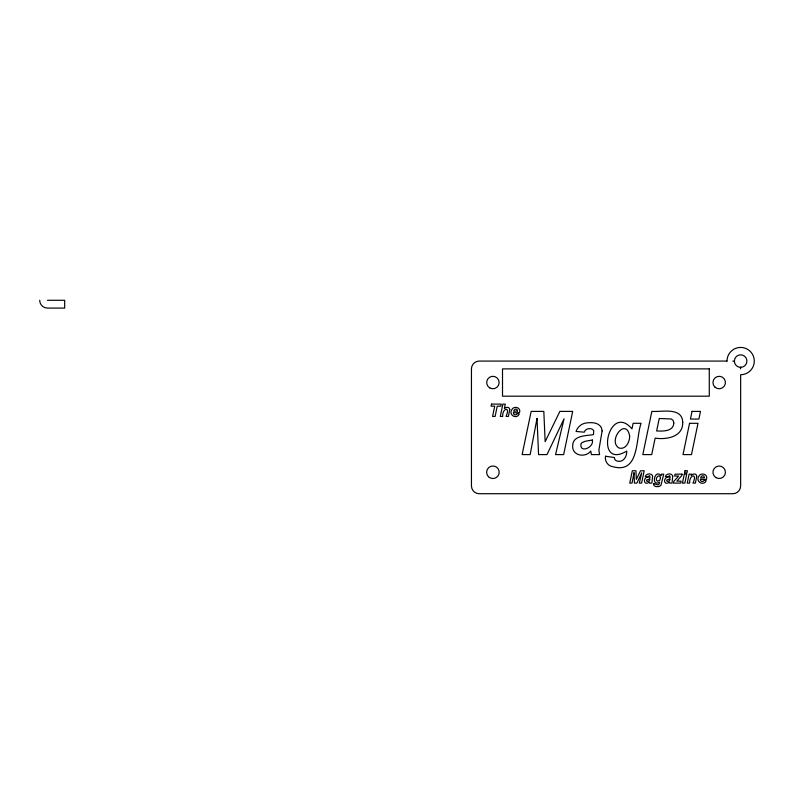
<?xml version="1.0" encoding="UTF-8"?>
<svg xmlns="http://www.w3.org/2000/svg" width="794" height="794" viewBox="0 0 794 794"><rect width="100%" height="100%" fill="white"/><g stroke="black" fill="none" stroke-linecap="round" stroke-linejoin="round"><path stroke-width="1.19" d="M47.501 300.281L64.671 300.281L64.671 308.082L47.501 308.082A7.801 7.801 0 0 1 39.7 300.281M732.842 361.081L734.43 361.29M740.435 367.294L740.643 368.882M517.45 411.004L513.668 411.252L514.472 409.585L515.812 409.019L517.013 409.515L517.45 411.004M704.427 477.66L700.636 477.909L701.439 476.241L702.779 475.675L703.98 476.172L704.427 477.66M513.42 412.721C513.013 414.954 516.269 415.728 517.043 413.684L519.207 414.051C516.765 419.728 508.398 415.054 511.664 409.972C513.579 405.148 521.569 407.471 519.484 412.721L513.42 412.721M700.387 479.377C699.98 481.601 703.246 482.385 704.01 480.34L706.174 480.698C703.732 486.385 695.365 481.71 698.631 476.628C700.546 471.805 708.536 474.117 706.452 479.377L700.387 479.377M605.485 456.242C604.581 461.165 607.936 466.098 612.978 466.723C639.766 474.097 635.547 438.467 641.076 423.301L633.146 423.301L631.964 428.839C608.273 401.168 593.872 470.822 626.754 451.061C627.002 456.937 622.814 463.428 616.283 460.768L614.854 459.587L614.407 457.543L605.485 456.242M653.561 483.566L654.087 485.7L655.705 486.563L658.881 486.593L660.945 485.382L663.734 474.157L661.471 474.157L661.134 475.745C654.603 467.934 650.653 487.665 659.645 482.087L659.209 483.943L658.107 484.926L653.561 483.566M602.12 430.934L598.884 450.148L599.589 454.595L591.371 454.595L590.756 451.061C585.654 457.999 572.335 455.954 572.663 446.228C572.395 435.211 585.942 435.926 593.465 434.616L593.723 430.547C591.52 427.281 585.257 428.224 584.305 432.174L576.047 431.47A12.416 12.416 0 0 1 585.079 423.162C590.686 422.259 598.249 421.892 601.405 427.698L602.12 430.934M652.608 476.34L651.884 483.099L649.532 483.099L649.353 482.087C642.763 486.93 642.654 475.001 650.127 477.393L649.581 475.735L647.517 476.688L645.155 476.489C646.068 473.661 650.752 472.916 652.4 475.417L652.608 476.34M672.726 476.34L672.002 483.099L669.65 483.099L669.471 482.087C662.881 486.93 662.772 475.001 670.245 477.393L669.699 475.735L667.635 476.688L665.273 476.489C666.186 473.661 670.87 472.916 672.518 475.417L672.726 476.34M629.642 436.005C629.841 441.752 625.722 450.178 618.854 447.965C607.509 440.769 626.039 416.642 629.642 436.005M660.469 477.789L659.764 480.281L657.382 481.204C653.998 479.07 659.616 472.529 660.469 477.789M682.731 422.249C683.237 436.948 666.583 439.896 655.149 438.119L651.705 454.595L642.812 454.595L651.854 411.401C661.303 412.175 682.274 406.746 682.731 422.249M509.748 409.555L508.418 416.443L505.996 416.443C511.008 405.754 502.026 408.126 502.701 416.443L500.28 416.443L502.87 404.106L505.282 404.106L504.359 408.503C505.867 406.885 509.688 406.697 509.748 409.555M673.828 422.984C673.461 431.618 662.911 431.221 656.628 430.963L659.248 418.507L671.198 418.964L673.133 420.423L673.828 422.984M696.725 476.251L695.395 483.099L692.973 483.099C697.916 472.49 689.053 474.673 689.668 483.099L687.247 483.099L689.123 474.157L691.405 474.157L691.177 475.318C692.646 473.542 696.675 473.264 696.725 476.251M537.012 418.507L530.154 454.595L522.134 454.595L531.156 411.401L543.821 411.401L545.15 441.663L559.879 411.401L572.692 411.401L563.651 454.595L555.552 454.595L564.058 418.766L547.006 454.595L538.58 454.595L537.012 418.507M633.999 472.787L632.044 483.099L629.751 483.099L632.332 470.763L635.944 470.763L636.331 479.397L640.54 470.763L644.192 470.763L641.612 483.099L639.299 483.099L641.731 472.867L636.857 483.099L634.446 483.099L633.999 472.787M682.056 474.157L681.758 475.596L676.825 481.144L681.123 481.144L680.706 483.099L673.401 483.099L673.749 481.462L678.652 476.043L674.652 476.043L675.049 474.157L682.056 474.157M491.526 404.106L491.099 406.171L494.722 406.171L492.568 416.443L495.109 416.443L497.252 406.171L500.825 406.171L501.252 404.106L491.526 404.106M689.559 423.301L683.019 454.595L691.475 454.595L698.015 423.301L689.559 423.301M692.04 411.401L690.443 419.063L698.899 419.063L700.497 411.401L692.04 411.401M684.299 474.157L682.423 483.099L684.845 483.099L686.711 474.157L684.299 474.157M685.004 470.763L684.547 472.946L686.969 472.946L687.415 470.763L685.004 470.763M592.344 440.005C594.369 447.32 579.521 453.84 580.96 443.876L582.002 442.635L585.049 441.335L592.344 440.005M649.81 478.931C650.475 481.104 646.137 482.732 646.564 480.033L649.81 478.931M669.928 478.931C670.593 481.104 666.255 482.732 666.672 480.033L669.928 478.931M726.986 361.081L479.248 361.081A7.801 7.801 0 0 0 471.447 368.882L471.447 485.918A7.801 7.801 0 0 0 479.248 493.719L732.842 493.719A7.801 7.801 0 0 0 740.643 485.918L740.643 374.728A13.657 13.657 0 0 0 754.3 361.081A13.657 13.657 0 0 0 740.643 347.425A13.657 13.657 0 0 0 726.986 361.081M709.28 368.882L502.513 368.882L502.513 396.186L709.28 396.186L709.28 368.882M740.643 367.314L739.025 367.106A6.243 6.243 0 0 1 734.619 362.689L734.4 361.081A6.243 6.243 0 0 1 740.643 354.839A6.243 6.243 0 0 1 746.886 361.081A6.243 6.243 0 0 1 740.643 367.314M489.789 387.938A6.243 6.243 0 0 0 499.148 382.539A6.243 6.243 0 0 0 489.789 377.13A6.243 6.243 0 0 0 489.789 387.938M488.449 476.718A6.302 6.302 0 0 0 498.989 473.899A6.302 6.302 0 0 0 491.278 466.187A6.302 6.302 0 0 0 488.449 476.718M715.007 387.164A6.243 6.243 0 0 0 725.289 383.839A6.243 6.243 0 0 0 717.27 376.594A6.243 6.243 0 0 0 715.007 387.164M715.999 477.631A6.243 6.243 0 0 0 725.428 472.341A6.243 6.243 0 0 0 716.138 466.822A6.243 6.243 0 0 0 715.999 477.631"/></g></svg>
